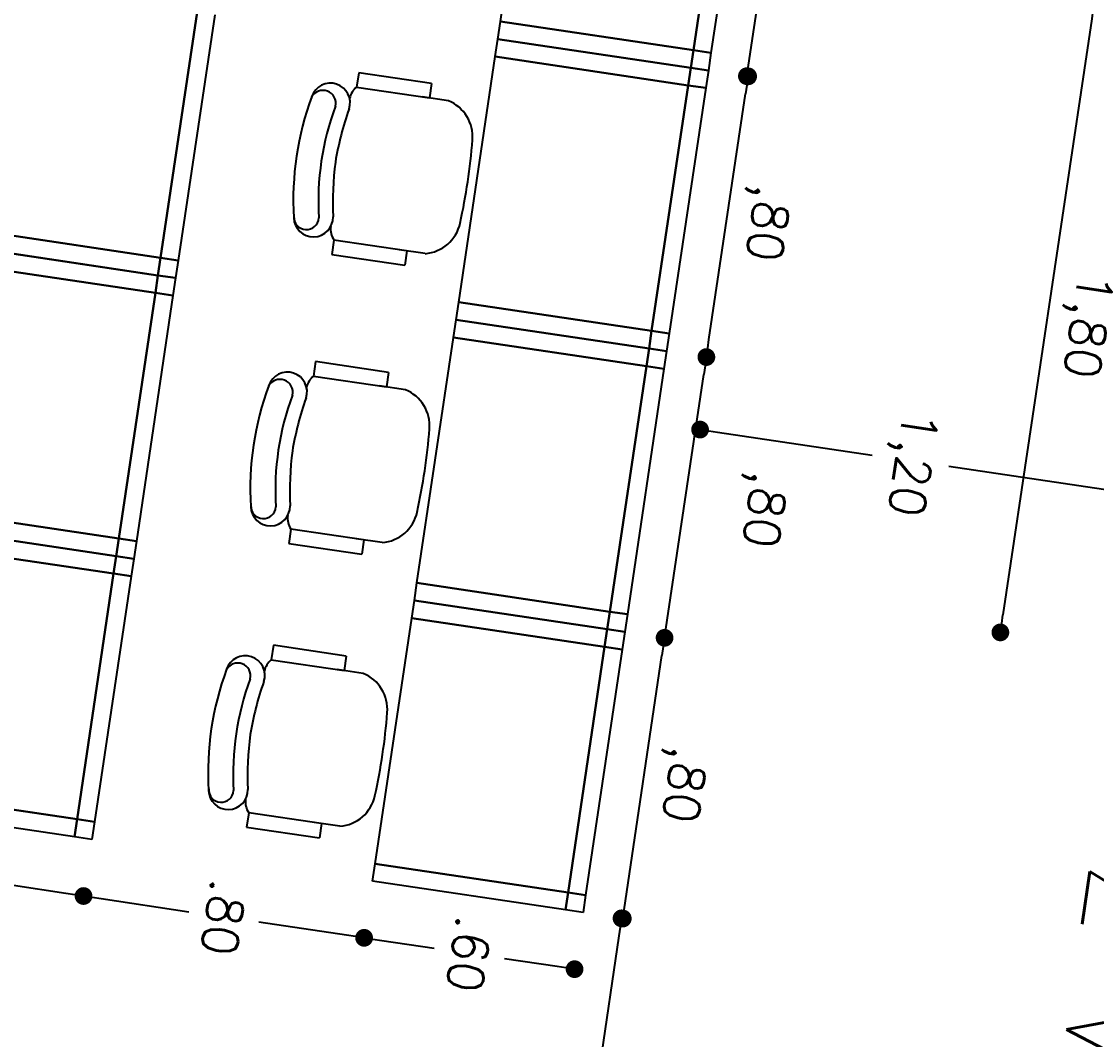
# Model space of a CAD drawing. Header units: millimetres. Extents: x 338 to 506, y 179 to 335.
# Drawn here: x 421.453 to 424.485, y 243.934 to 246.803 of the extents above; entities that cross this region are included whole.
import ezdxf
from ezdxf.enums import TextEntityAlignment as Align

# ---------------------------------------------------------------- set-up
doc = ezdxf.new("R2010")
doc.units = ezdxf.units.MM
for name, color, linetype in [('MUROS', 32, 'Continuous'), ('PUPITRES', 8, 'Continuous'), ('TEXTOS', 7, 'Continuous')]:
    doc.layers.add(name, color=color, linetype=linetype)
doc.styles.add('NOTAS', font='simplex.shx')
doc.styles.get("Standard").update_dxf_attribs({"font": 'ARIALUNI.ttf'})
doc.dimstyles.new('ROMANS', dxfattribs={"dimtxt": 0.1, "dimasz": 0.05, "dimexe": 0.04, "dimexo": 0.5, "dimgap": 0.05, "dimtad": 1, "dimtih": 1, "dimtoh": 1, "dimdec": 4, "dimzin": 5, "dimdsep": 46, "dimtxsty": 'Standard', "dimsah": 1, "dimcen": 0.05, "dimse1": 1, "dimse2": 1, "dimclrd": 7, "dimclre": 7, "dimclrt": 7, "dimadec": 0, "dimazin": 0, "dimtfac": 1, "dimtdec": 4, "dimtix": 1, "dimtmove": 2, "dimatfit": 3, "dimfxl": 1, "dimtolj": 1, "dimarcsym": 0})

# ---------------------------------------------------------------- blocks, each defined once
blk = doc.blocks.new('_DOT')
at = {"color": 0, "linetype": 'ByBlock'}
blk.add_line((-0.5, 0), (-1, 0), dxfattribs=at)
at = {"color": 0, "linetype": 'ByBlock', "const_width": 0.5}
blk.add_lwpolyline([(-0.25, 0, 1), (0.25, 0, 1)], format="xyb", close=True, dxfattribs=at)
blk = doc.blocks.new('*U350')
at = {"color": 7, "style": 'NOTAS'}
blk.add_text(',80', height=0.1, dxfattribs=at).set_placement((2.7105, 7.0712))
blk = doc.blocks.new('*D155')
at = {"color": 7, "transparency": 16777216}
blk.add_line((3.1653, 7.0022), (2.4653, 7.0022), dxfattribs=at)
at = {"layer": 'DEFPOINTS', "color": 0, "transparency": 16777216}
for p in [(2.4153, 7.0022), (2.4153, 6.8887), (3.2153, 6.8887)]:
    blk.add_point(p, dxfattribs=at)
at = {"transparency": 16777216}
blk.add_blockref('*U350', (0, 0), dxfattribs=at)
at = {"color": 7, "transparency": 16777216, "xscale": 0.05, "yscale": 0.05, "zscale": 0.05, "rotation": 180}
blk.add_blockref('_DOT', (2.4153, 7.0022), dxfattribs=at)
at = {"color": 7, "transparency": 16777216, "xscale": 0.05, "yscale": 0.05, "zscale": 0.05}
blk.add_blockref('_DOT', (3.2153, 7.0022), dxfattribs=at)
blk = doc.blocks.new('*U351')
at = {"color": 7, "style": 'NOTAS'}
blk.add_text(',80', height=0.1, dxfattribs=at).set_placement((1.9105, 7.1807))
blk = doc.blocks.new('*D156')
at = {"color": 7, "transparency": 16777216}
blk.add_line((2.3653, 7.0022), (1.6653, 7.0022), dxfattribs=at)
at = {"layer": 'DEFPOINTS', "color": 0, "transparency": 16777216}
for p in [(1.6153, 7.0022), (1.6153, 6.8887), (2.4153, 6.8887)]:
    blk.add_point(p, dxfattribs=at)
at = {"transparency": 16777216}
blk.add_blockref('*U351', (0, 0), dxfattribs=at)
at = {"color": 7, "transparency": 16777216, "xscale": 0.05, "yscale": 0.05, "zscale": 0.05, "rotation": 180}
blk.add_blockref('_DOT', (1.6153, 7.0022), dxfattribs=at)
at = {"color": 7, "transparency": 16777216, "xscale": 0.05, "yscale": 0.05, "zscale": 0.05}
blk.add_blockref('_DOT', (2.4153, 7.0022), dxfattribs=at)
blk = doc.blocks.new('*U344')
at = {"color": 7, "style": 'NOTAS'}
blk.add_text(',80', height=0.1, dxfattribs=at).set_placement((1.1105, 7.0712))
blk = doc.blocks.new('*D157')
at = {"color": 7, "transparency": 16777216}
blk.add_line((1.5653, 7.0022), (0.8653, 7.0022), dxfattribs=at)
at = {"layer": 'DEFPOINTS', "color": 0, "transparency": 16777216}
for p in [(0.8153, 7.0022), (0.8153, 6.8887), (1.6153, 6.8887)]:
    blk.add_point(p, dxfattribs=at)
at = {"transparency": 16777216}
blk.add_blockref('*U344', (0, 0), dxfattribs=at)
at = {"color": 7, "transparency": 16777216, "xscale": 0.05, "yscale": 0.05, "zscale": 0.05, "rotation": 180}
blk.add_blockref('_DOT', (0.8153, 7.0022), dxfattribs=at)
at = {"color": 7, "transparency": 16777216, "xscale": 0.05, "yscale": 0.05, "zscale": 0.05}
blk.add_blockref('_DOT', (1.6153, 7.0022), dxfattribs=at)
blk = doc.blocks.new('*U346')
at = {"color": 7, "style": 'NOTAS'}
blk.add_text('1,80', height=0.1, dxfattribs=at).set_placement((1.2188, 8.0056))
blk = doc.blocks.new('*D159')
at = {"color": 7, "transparency": 16777216}
blk.add_line((0.5125, 7.9365), (2.2108, 7.9365), dxfattribs=at)
at = {"layer": 'DEFPOINTS', "color": 0, "transparency": 16777216}
for p in [(0.4625, 8.2147), (2.2608, 8.2147), (2.2608, 7.9365)]:
    blk.add_point(p, dxfattribs=at)
at = {"transparency": 16777216}
blk.add_blockref('*U346', (0, 0), dxfattribs=at)
at = {"color": 7, "transparency": 16777216, "xscale": 0.05, "yscale": 0.05, "zscale": 0.05, "rotation": 180}
blk.add_blockref('_DOT', (0.4625, 7.9365), dxfattribs=at)
at = {"color": 7, "transparency": 16777216, "xscale": 0.05, "yscale": 0.05, "zscale": 0.05}
blk.add_blockref('_DOT', (2.2608, 7.9365), dxfattribs=at)
blk = doc.blocks.new('*U347')
at = {"layer": 'MUROS', "color": 7, "style": 'NOTAS'}
blk.add_text(',80', height=0.1, dxfattribs=at).set_placement((0.3105, 7.0677))
blk = doc.blocks.new('*D160')
at = {"layer": 'DEFPOINTS', "color": 0, "transparency": 16777216}
for p in [(0.0153, 6.9986), (0.0153, 6.8887), (0.8153, 6.8887)]:
    blk.add_point(p, dxfattribs=at)
at = {"layer": 'MUROS', "color": 7, "transparency": 16777216}
blk.add_line((0.7653, 6.9986), (0.0653, 6.9986), dxfattribs=at)
at = {"transparency": 16777216}
blk.add_blockref('*U347', (0, 0), dxfattribs=at)
at = {"layer": 'MUROS', "color": 7, "transparency": 16777216, "xscale": 0.05, "yscale": 0.05, "zscale": 0.05, "rotation": 180}
blk.add_blockref('_DOT', (0.0153, 6.9986), dxfattribs=at)
at = {"layer": 'MUROS', "color": 7, "transparency": 16777216, "xscale": 0.05, "yscale": 0.05, "zscale": 0.05}
blk.add_blockref('_DOT', (0.8153, 6.9986), dxfattribs=at)
blk = doc.blocks.new('SILLA-AULA')
at = {"layer": 'PUPITRES'}
for p, q in [((-0.3089, 0.1635), (-0.3089, 0.0888)), ((0.1271, 0.1618), (0.1271, 0.0881)), ((-0.3498, 0.1091), (-0.3498, -0.0987)), ((-0.3498, 0.1091), (-0.3089, 0.1091)), ((-0.3089, -0.0987), (-0.3089, 0.1091)), ((0.1269, 0.1096), (0.168, 0.1096)), ((0.1271, 0.1088), (0.1271, -0.0982)), ((0.168, -0.0982), (0.168, 0.1096)), ((-0.3498, -0.0987), (-0.3089, -0.0987)), ((0.1271, -0.0982), (0.168, -0.0982))]:
    blk.add_line(p, q, dxfattribs=at)
for centre, radius, start, end in [((-0.2016, 0.1365), 0.1106, 94.0766, 165.8334), ((-0.0911, -1.4149), 1.6658, 85.9234, 94.0766), ((0.0195, 0.1365), 0.1106, 13.2566, 85.9234), ((-0.2542, -0.1649), 0.0553, 80.2478, 260.1012), ((-0.2715, -0.0584), 0.0549, 227.1618, 267.5717), ((-0.0727, 0.7859), 0.9127, 259.1286, 268.8433), ((-0.1095, 0.7859), 0.9127, 271.1567, 280.8714), ((0.072, -0.1649), 0.0553, 279.8988, 99.7522), ((0.0898, -0.0579), 0.0549, 270.7226, 312.8382), ((-0.2498, -0.1856), 0.0362, 85.0872, 250.3213), ((-0.0876, 0.6001), 0.7663, 258.0112, 281.9888), ((0.0746, -0.1846), 0.0352, 274.9128, 94.9128), ((-0.0911, 0.5988), 0.8362, 258.0899, 281.9101)]:
    blk.add_arc(centre, radius, start, end, dxfattribs=at)
blk = doc.blocks.new('*U149')
at = {"color": 7, "style": 'NOTAS'}
blk.add_text('.60', height=0.1, dxfattribs=at).set_placement((2880.9612, 1963.0566))
blk = doc.blocks.new('*D148')
at = {"color": 7, "transparency": 16777216}
for p, q in [((2881.066, 1963.3566), (2881.066, 1963.2066)), ((2881.066, 1962.8566), (2881.066, 1963.0066))]:
    blk.add_line(p, q, dxfattribs=at)
at = {"layer": 'DEFPOINTS', "color": 0, "transparency": 16777216}
for p in [(2880.9048, 1963.4066), (2881.066, 1963.4066), (2880.9048, 1962.8066)]:
    blk.add_point(p, dxfattribs=at)
at = {"color": 7, "transparency": 16777216, "xscale": 0.05, "yscale": 0.05, "zscale": 0.05}
for p, rotation in [((2881.066, 1963.4066), 90), ((2881.066, 1962.8066), 270)]:
    blk.add_blockref('_DOT', p, dxfattribs=dict(at, rotation=rotation))
at = {"transparency": 16777216}
blk.add_blockref('*U149', (0, 0), dxfattribs=at)
blk = doc.blocks.new('*U151')
at = {"color": 7, "style": 'NOTAS'}
blk.add_text('.80', height=0.1, dxfattribs=at).set_placement((2880.9612, 1962.3566))
blk = doc.blocks.new('*D150')
at = {"color": 7, "transparency": 16777216}
for p, q in [((2881.066, 1962.7566), (2881.066, 1962.5066)), ((2881.066, 1962.0566), (2881.066, 1962.3066))]:
    blk.add_line(p, q, dxfattribs=at)
at = {"layer": 'DEFPOINTS', "color": 0, "transparency": 16777216}
for p in [(2880.9048, 1962.8066), (2880.9048, 1962.0066), (2881.066, 1962.0066)]:
    blk.add_point(p, dxfattribs=at)
at = {"color": 7, "transparency": 16777216, "xscale": 0.05, "yscale": 0.05, "zscale": 0.05}
for p, rotation in [((2881.066, 1962.8066), 90), ((2881.066, 1962.0066), 270)]:
    blk.add_blockref('_DOT', p, dxfattribs=dict(at, rotation=rotation))
at = {"transparency": 16777216}
blk.add_blockref('*U151', (0, 0), dxfattribs=at)
blk = doc.blocks.new('*U343')
at = {"layer": 'PUPITRES', "color": 7, "style": 'NOTAS'}
blk.add_text('1,00', height=0.1, dxfattribs=at).set_placement((3.5724, 7.0677))
blk = doc.blocks.new('*D165')
at = {"layer": 'DEFPOINTS', "color": 0, "transparency": 16777216}
for p in [(4.2153, 6.9986), (3.2153, 6.8387), (4.2153, 6.8387)]:
    blk.add_point(p, dxfattribs=at)
at = {"layer": 'PUPITRES', "color": 7, "transparency": 16777216}
blk.add_line((3.2653, 6.9986), (4.1653, 6.9986), dxfattribs=at)
at = {"transparency": 16777216}
blk.add_blockref('*U343', (0, 0), dxfattribs=at)
at = {"layer": 'PUPITRES', "color": 7, "transparency": 16777216, "xscale": 0.05, "yscale": 0.05, "zscale": 0.05, "rotation": 180}
blk.add_blockref('_DOT', (3.2153, 6.9986), dxfattribs=at)
at = {"layer": 'PUPITRES', "color": 7, "transparency": 16777216, "xscale": 0.05, "yscale": 0.05, "zscale": 0.05}
blk.add_blockref('_DOT', (4.2153, 6.9986), dxfattribs=at)
blk = doc.blocks.new('*U352')
at = {"color": 7, "style": 'NOTAS'}
blk.add_text('1,20', height=0.1, dxfattribs=at).set_placement((1.6771, 7.5742))
blk = doc.blocks.new('*D166')
at = {"color": 7, "transparency": 16777216}
for p, q in [((1.82, 8.1647), (1.82, 7.7242)), ((1.82, 7.0647), (1.82, 7.5051))]:
    blk.add_line(p, q, dxfattribs=at)
at = {"layer": 'DEFPOINTS', "color": 0, "transparency": 16777216}
for p in [(1.9951, 8.2147), (1.82, 7.0147), (1.9951, 7.0147)]:
    blk.add_point(p, dxfattribs=at)
at = {"color": 7, "transparency": 16777216, "xscale": 0.05, "yscale": 0.05, "zscale": 0.05}
for p, rotation in [((1.82, 8.2147), 90), ((1.82, 7.0147), 270)]:
    blk.add_blockref('_DOT', p, dxfattribs=dict(at, rotation=rotation))
at = {"transparency": 16777216}
blk.add_blockref('*U352', (0, 0), dxfattribs=at)
blk = doc.blocks.new('*U152')
at = {"layer": 'PUPITRES'}
for p, q in [((-2.45, -0.14972), (-1.75, -0.14972)), ((-1.75, -0.14972), (-1.75, -0.19972)), ((-1.75, -0.19972), (-1.75, -0.14972)), ((-1.75, -0.14972), (-1.7, -0.14972)), ((-1.7, -0.19972), (-1.7, -0.14972)), ((-1.7, -0.14972), (-1.65, -0.14972)), ((-1.7, -0.19972), (-1.7, -0.14972)), ((-1.7, -0.14972), (-1.7, -0.19972)), ((-1.65, -0.14972), (-1.65, -0.19972)), ((-1.65, -0.19972), (-1.65, -0.14972)), ((-1.65, -0.14972), (-0.95, -0.14972)), ((-0.95, -0.14972), (-0.95, -0.19972)), ((-0.95, -0.19972), (-0.95, -0.14972)), ((-0.95, -0.14972), (-0.9, -0.14972)), ((-0.9, -0.19972), (-0.9, -0.14972)), ((-0.9, -0.14972), (-0.85, -0.14972)), ((-0.9, -0.14972), (-0.9, -0.19972)), ((-0.85, -0.14972), (-0.85, -0.19972)), ((-0.85, -0.19972), (-0.85, -0.14972)), ((-0.85, -0.14972), (-0.15, -0.14972)), ((-0.15, -0.14972), (-0.1, -0.14972)), ((-0.15, -0.14972), (-0.15, -0.19972)), ((-0.15, -0.19972), (-0.15, -0.14972)), ((-0.15, -0.14972), (-0.1, -0.14972)), ((-0.1, -0.14972), (-0.1, -0.19972)), ((-1.75, -0.19972), (-2.45, -0.19972)), ((-2.45, -0.19972), (-1.75, -0.19972)), ((-1.75, -0.74972), (-1.75, -0.19972)), ((-1.75, -0.19972), (-1.7, -0.19972)), ((-1.7, -0.19972), (-1.75, -0.19972)), ((-1.75, -0.19972), (-1.75, -0.74972)), ((-1.7, -0.74972), (-1.7, -0.19972)), ((-1.7, -0.19972), (-1.65, -0.19972)), ((-1.65, -0.19972), (-1.7, -0.19972)), ((-1.7, -0.74972), (-1.7, -0.19972)), ((-1.7, -0.19972), (-1.7, -0.74972)), ((-1.65, -0.19972), (-1.65, -0.74972)), ((-0.95, -0.19972), (-1.65, -0.19972)), ((-1.65, -0.74972), (-1.65, -0.19972)), ((-1.65, -0.19972), (-0.95, -0.19972)), ((-0.95, -0.74972), (-0.95, -0.19972)), ((-0.95, -0.19972), (-0.9, -0.19972)), ((-0.9, -0.19972), (-0.95, -0.19972)), ((-0.95, -0.19972), (-0.95, -0.74972)), ((-0.9, -0.74972), (-0.9, -0.19972)), ((-0.9, -0.19972), (-0.85, -0.19972)), ((-0.85, -0.19972), (-0.9, -0.19972)), ((-0.9, -0.19972), (-0.9, -0.74972)), ((-0.85, -0.19972), (-0.85, -0.74972)), ((-0.15, -0.19972), (-0.85, -0.19972)), ((-0.85, -0.74972), (-0.85, -0.19972)), ((-0.85, -0.19972), (-0.15, -0.19972)), ((-0.15, -0.74972), (-0.15, -0.19972)), ((-0.15, -0.19972), (-0.1, -0.19972)), ((-0.1, -0.19972), (-0.15, -0.19972)), ((-0.15, -0.19972), (-0.15, -0.74972)), ((-0.1, -0.19972), (-0.1, -0.74972))]:
    blk.add_line(p, q, dxfattribs=at)
for base, p2, picture, middle in [((0.06121, 1.25028), (-0.1, 1.25028), '*D148', (0.06121, 0.95028)), ((0.06121, -0.14972), (-0.1, -0.14972), '*D150', (0.06121, 0.25028))]:
    dim = blk.add_linear_dim(base=base, p1=(-0.1, 0.65028), p2=p2, angle=90, dimstyle='ROMANS')
    dim.commit()
    dim.dimension.update_dxf_attribs({"geometry": picture, "text_midpoint": middle, "insert": (-2881.00479, -1962.15633)})
blk = doc.blocks.new('*U153')
at = {"layer": 'MUROS', "color": 0, "linetype": 'ByBlock'}
for p in [(0, 0), (0, -1.4)]:
    blk.add_blockref('*U152', p, dxfattribs=at)
blk = doc.blocks.new('*U154')
at = {"layer": 'PUPITRES'}
for p, q in [((0.06529, 6.88873), (0.76529, 6.88873)), ((0.76529, 6.88873), (0.76529, 6.83873)), ((0.76529, 6.83873), (0.76529, 6.88873)), ((0.76529, 6.88873), (0.81529, 6.88873)), ((0.81529, 6.83873), (0.81529, 6.88873)), ((0.81529, 6.88873), (0.86529, 6.88873)), ((0.81529, 6.83873), (0.81529, 6.88873)), ((0.81529, 6.83873), (0.81529, 6.88873)), ((0.81529, 6.88873), (0.81529, 6.83873)), ((0.86529, 6.88873), (0.86529, 6.83873)), ((0.86529, 6.83873), (0.86529, 6.88873)), ((0.86529, 6.88873), (1.56529, 6.88873)), ((1.56529, 6.88873), (1.56529, 6.83873)), ((1.56529, 6.83873), (1.56529, 6.88873)), ((1.56529, 6.88873), (1.61529, 6.88873)), ((1.61529, 6.83873), (1.61529, 6.88873)), ((1.61529, 6.88873), (1.66529, 6.88873)), ((1.61529, 6.83873), (1.61529, 6.88873)), ((1.61529, 6.88873), (1.61529, 6.83873)), ((1.66529, 6.88873), (1.66529, 6.83873)), ((1.66529, 6.83873), (1.66529, 6.88873)), ((1.66529, 6.88873), (2.36529, 6.88873)), ((2.36529, 6.88873), (2.36529, 6.83873)), ((2.36529, 6.83873), (2.36529, 6.88873)), ((2.36529, 6.88873), (2.41529, 6.88873)), ((2.41529, 6.83873), (2.41529, 6.88873)), ((2.41529, 6.88873), (2.46529, 6.88873)), ((2.41529, 6.88873), (2.41529, 6.83873)), ((2.46529, 6.88873), (2.46529, 6.83873)), ((2.46529, 6.83873), (2.46529, 6.88873)), ((2.46529, 6.88873), (3.16529, 6.88873)), ((3.16529, 6.88873), (3.16529, 6.83873)), ((3.16529, 6.83873), (3.16529, 6.88873)), ((3.16529, 6.88873), (3.21529, 6.88873)), ((3.21529, 6.88873), (3.21529, 6.83873)), ((0.76529, 6.83873), (0.06529, 6.83873)), ((0.06529, 6.83873), (0.76529, 6.83873)), ((0.76529, 6.28873), (0.76529, 6.83873)), ((0.76529, 6.83873), (0.81529, 6.83873)), ((0.81529, 6.83873), (0.76529, 6.83873)), ((0.76529, 6.83873), (0.76529, 6.28873)), ((0.81529, 6.28873), (0.81529, 6.83873)), ((0.81529, 6.83873), (0.86529, 6.83873)), ((0.86529, 6.83873), (0.81529, 6.83873)), ((0.81529, 6.28873), (0.81529, 6.83873)), ((0.81529, 6.28873), (0.81529, 6.83873)), ((0.81529, 6.83873), (0.81529, 6.28873)), ((0.86529, 6.83873), (0.86529, 6.28873)), ((1.56529, 6.83873), (0.86529, 6.83873)), ((0.86529, 6.28873), (0.86529, 6.83873)), ((0.86529, 6.83873), (1.56529, 6.83873)), ((1.56529, 6.28873), (1.56529, 6.83873)), ((1.56529, 6.83873), (1.61529, 6.83873)), ((1.61529, 6.83873), (1.56529, 6.83873)), ((1.56529, 6.83873), (1.56529, 6.28873)), ((1.61529, 6.28873), (1.61529, 6.83873)), ((1.61529, 6.83873), (1.66529, 6.83873)), ((1.66529, 6.83873), (1.61529, 6.83873)), ((1.61529, 6.28873), (1.61529, 6.83873)), ((1.61529, 6.83873), (1.61529, 6.28873)), ((1.66529, 6.83873), (1.66529, 6.28873)), ((2.36529, 6.83873), (1.66529, 6.83873)), ((1.66529, 6.28873), (1.66529, 6.83873)), ((1.66529, 6.83873), (2.36529, 6.83873)), ((2.36529, 6.28873), (2.36529, 6.83873)), ((2.36529, 6.83873), (2.41529, 6.83873)), ((2.41529, 6.83873), (2.36529, 6.83873)), ((2.36529, 6.83873), (2.36529, 6.28873)), ((2.41529, 6.28873), (2.41529, 6.83873)), ((2.41529, 6.83873), (2.46529, 6.83873)), ((2.46529, 6.83873), (2.41529, 6.83873)), ((2.41529, 6.83873), (2.41529, 6.28873)), ((2.46529, 6.83873), (2.46529, 6.28873)), ((3.16529, 6.83873), (2.46529, 6.83873)), ((2.46529, 6.28873), (2.46529, 6.83873)), ((2.46529, 6.83873), (3.16529, 6.83873)), ((3.16529, 6.28873), (3.16529, 6.83873)), ((3.16529, 6.83873), (3.21529, 6.83873)), ((3.21529, 6.83873), (3.16529, 6.83873)), ((3.16529, 6.83873), (3.16529, 6.28873)), ((3.21529, 6.83873), (3.21529, 6.28873)), ((0.76529, 6.28873), (0.06529, 6.28873)), ((0.81529, 6.28873), (0.76529, 6.28873)), ((0.86529, 6.28873), (0.81529, 6.28873)), ((1.56529, 6.28873), (0.86529, 6.28873)), ((1.61529, 6.28873), (1.56529, 6.28873)), ((1.66529, 6.28873), (1.61529, 6.28873)), ((2.36529, 6.28873), (1.66529, 6.28873)), ((2.41529, 6.28873), (2.36529, 6.28873)), ((2.46529, 6.28873), (2.41529, 6.28873)), ((3.16529, 6.28873), (2.46529, 6.28873)), ((3.21529, 6.28873), (3.16529, 6.28873))]:
    blk.add_line(p, q, dxfattribs=at)
at = {"layer": 'MUROS'}
for name, p in [('*U153', (3.31529, 5.63845)), ('SILLA-AULA', (1.31668, 6.01306)), ('SILLA-AULA', (2.14015, 6.01306)), ('SILLA-AULA', (2.94851, 6.01306))]:
    blk.add_blockref(name, p, dxfattribs=at)
at = {"color": 18}
dim = blk.add_linear_dim(base=(1.81996, 7.01465), p1=(1.99506, 8.21465), p2=(1.99506, 7.01465), angle=90, dimstyle='ROMANS', dxfattribs=at)
dim.commit()
dim.dimension.update_dxf_attribs({"geometry": '*D166', "text_midpoint": (1.81996, 7.61465)})
for base, p1, p2, picture, middle in [((2.26076, 7.93654), (0.4625, 8.21465), (2.26076, 8.21465), '*D159', (1.36163, 8.04606)), ((0.81529, 7.00215), (1.61529, 6.88873), (0.81529, 6.88873), '*D157', (1.21529, 7.11168)), ((2.41529, 7.00215), (3.21529, 6.88873), (2.41529, 6.88873), '*D155', (2.81529, 7.11168))]:
    dim = blk.add_linear_dim(base=base, p1=p1, p2=p2, dimstyle='ROMANS')
    dim.commit()
    dim.dimension.update_dxf_attribs({"geometry": picture, "text_midpoint": middle})
dim = blk.add_linear_dim(base=(1.61529, 7.00215), p1=(2.41529, 6.88873), p2=(1.61529, 6.88873), dimstyle='ROMANS')
dim.commit()
dim.dimension.update_dxf_attribs({"geometry": '*D156', "text_midpoint": (2.01529, 7.11168), "dimtype": 128})
at = {"layer": 'MUROS'}
dim = blk.add_linear_dim(base=(0.01529, 6.99864), p1=(0.81529, 6.88873), p2=(0.01529, 6.88873), dimstyle='ROMANS', dxfattribs=at)
dim.commit()
dim.dimension.update_dxf_attribs({"geometry": '*D160', "text_midpoint": (0.41529, 7.10817)})
at = {"layer": 'PUPITRES'}
dim = blk.add_linear_dim(base=(4.21529, 6.99864), p1=(3.21529, 6.83873), p2=(4.21529, 6.83873), dimstyle='ROMANS', dxfattribs=at)
dim.commit()
dim.dimension.update_dxf_attribs({"geometry": '*D165', "text_midpoint": (3.71529, 7.10817)})
blk = doc.blocks.new('A$C7152A42C')
at = {"layer": 'MUROS', "rotation": 180}
blk.add_blockref('*U154', (69.5023, 79.15129), dxfattribs=at)
at = {"layer": 'TEXTOS', "color": 5, "style": 'NOTAS'}
blk.add_text('AULA 7', height=0.25, dxfattribs=at).set_placement((66.0492, 70.86578), align=Align.TOP_CENTER)

msp = doc.modelspace()

# ---------------------------------------------------------------- block references
at = {"layer": 'MUROS', "color": 32, "rotation": 81.53046525965426}
msp.add_blockref('A$C7152A42C', (484.7482, 168.0844), dxfattribs=at)

doc.saveas('drawing.dxf')
